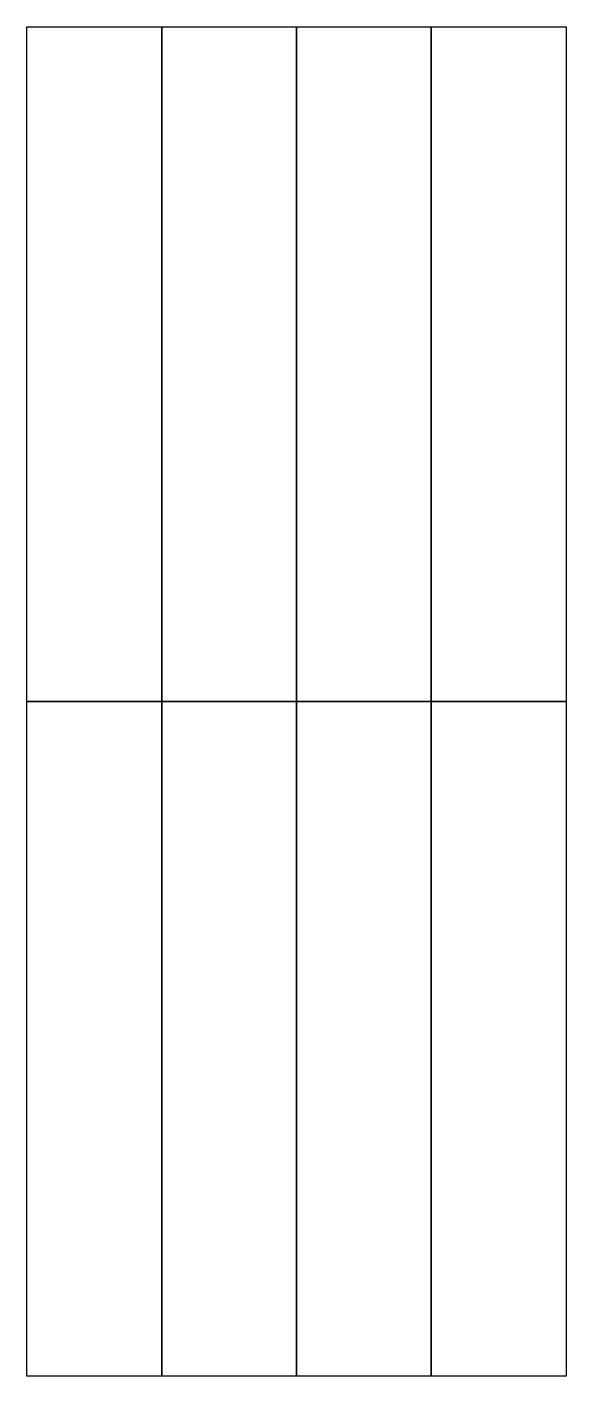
# Model space of a CAD drawing. Header units: millimetres. Extents: x 0 to 80, y -200 to 0.
import ezdxf

# ---------------------------------------------------------------- set-up
doc = ezdxf.new("R2010")
doc.units = ezdxf.units.MM
doc.layers.get('0').update_dxf_attribs({"linetype": 'CONTINUOUS'})

msp = doc.modelspace()

# ---------------------------------------------------------------- linework, layer by layer
for p, q in [((0, 0), (20, 0)), ((0, -100), (0, 0)), ((20, 0), (20, -100)), ((20, 0), (40, 0)), ((20, -100), (20, 0)), ((40, 0), (40, -100)), ((40, 0), (60, 0)), ((40, -100), (40, 0)), ((60, 0), (60, -100)), ((60, 0), (80, 0)), ((60, -100), (60, 0)), ((80, 0), (80, -100)), ((20, -100), (0, -100)), ((0, -100), (20, -100)), ((0, -200), (0, -100)), ((40, -100), (20, -100)), ((20, -100), (20, -200)), ((20, -100), (40, -100)), ((20, -200), (20, -100)), ((40, -100), (40, -200)), ((60, -100), (40, -100)), ((40, -100), (60, -100)), ((40, -200), (40, -100)), ((60, -100), (60, -200)), ((80, -100), (60, -100)), ((60, -100), (80, -100)), ((60, -200), (60, -100)), ((80, -100), (80, -200)), ((20, -200), (0, -200)), ((40, -200), (20, -200)), ((60, -200), (40, -200)), ((80, -200), (60, -200))]:
    msp.add_line(p, q)

doc.saveas('drawing.dxf')
